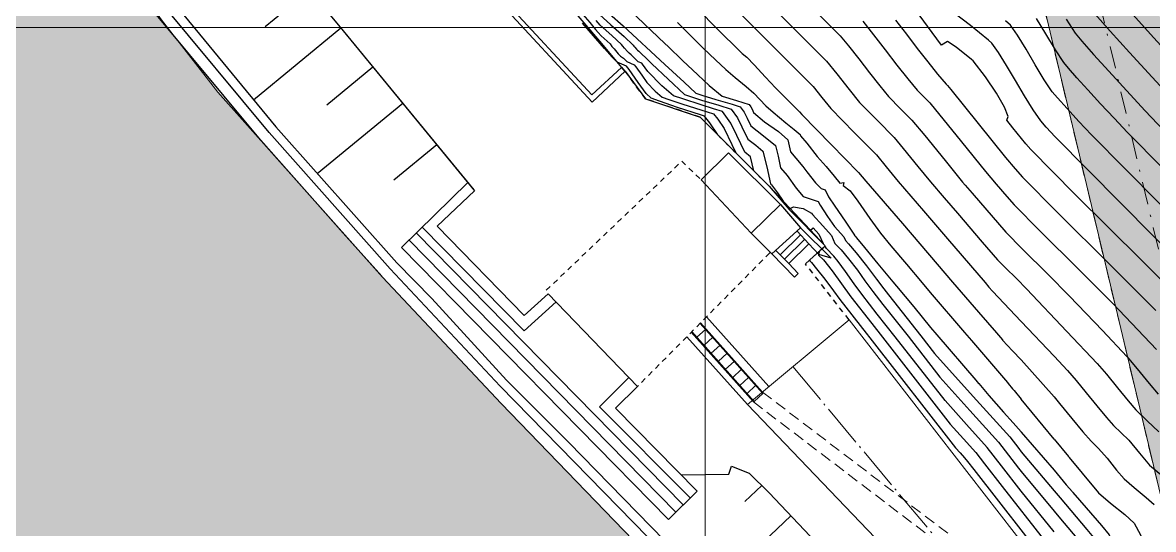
# Model space of a CAD drawing. Extents: x 61466 to 63015, y 108404 to 110397.
# Drawn here: x 62839.5 to 62902.7, y 108571.9 to 108600.3 of the extents above; entities that cross this region are included whole.
import ezdxf

# ---------------------------------------------------------------- set-up
doc = ezdxf.new("R2010")
doc.units = 0
doc.header["$LTSCALE"] = 1.000015
doc.header["$MEASUREMENT"] = 0
for name, pattern in [('ACAD_ISO04W100', [30, 24, -3, 0, -3]), ('DOT', [0.55, 0.3, -0.25]), ('NASCOSTA', [9.525, 6.35, -3.175]), ('TRATTEGGIATA', [0.75, 0.5, -0.25]), ('TRATTOPUNTO2', [0.5, 0.25, -0.125, 0, -0.125])]:
    doc.linetypes.add(name, pattern=pattern)
for name, color, linetype in [('Bâti', 7, 'Continuous'), ('CANALISATION', 2, 'Continuous'), ('colore lago', 131, 'Continuous'), ('coordinate', 2, 'Continuous'), ('curve livello 5m', 7, 'Continuous'), ('LIN010TR', 2, 'NASCOSTA'), ('LIN018TR', 6, 'NASCOSTA'), ('LIN025CO', 7, 'Continuous'), ('pendenze', 2, 'Continuous'), ('Per+Mod Surf', 7, 'Continuous'), ('SCALE', 2, 'Continuous'), ('sezioni', 7, 'Continuous'), ('TalusHautBas', 7, 'Continuous'), ('TRATTCOLO-30', 253, 'Continuous'), ('TRATTCOLO-32', 255, 'Continuous')]:
    doc.layers.add(name, color=color, linetype=linetype)
doc.layers.add('Colori bordi', color=5, linetype='Continuous', plot=False)
doc.layers.add('no_plot', color=5, linetype='Continuous', plot=False)

# ---------------------------------------------------------------- blocks, each defined once
blk = doc.blocks.new('CONTORNO')
at = {"layer": 'Colori bordi', "lineweight": 0, "ltscale": 2, "flags": 128}
blk.add_lwpolyline([(-22.578, 81.44), (16.586, -82.868), (15.866, -82.007), (19.27, -96.287), (18.407, -96.98), (19.153, -100.108)], dxfattribs=at)

msp = doc.modelspace()

# ---------------------------------------------------------------- hatches: boundary and pattern name
at = {"layer": 'colore lago', "linetype": 'Continuous', "lineweight": 0}
msp.add_hatch(color=256, dxfattribs=at).paths.add_polyline_path([(62975.581, 108426.777), (62972.563, 108437.007), (62972.159, 108444.651), (62973.022, 108452.699), (62971.274, 108459.606), (62964.726, 108468.431), (62958.063, 108473.862), (62955.276, 108478.063), (62951.179, 108483.362), (62944.971, 108489.509), (62942.828, 108489.283), (62941.256, 108490.987), (62941.518, 108495.246), (62932.519, 108507.641), (62923.949, 108519.444), (62921.068, 108518.757), (62913.169, 108525.16), (62912.424, 108528.288), (62899.063, 108544.28), (62899.187, 108544.381), (62898.973, 108544.63), (62894.248, 108550.14), (62888.989, 108555.669), (62879.9, 108564.908), (62873.641, 108571.355), (62866.263, 108578.993), (62859.634, 108586.051), (62850.425, 108596.383), (62847.28, 108600.43), (62836.245, 108615.912), (62830.549, 108625.049), (62830.097, 108624.768), (62825.256, 108621.762), (62819.938, 108618.46), (62807.248, 108610.581), (62813.286, 108600.92), (62827.781, 108577.726), (62825.357, 108576.2), (62827.221, 108573.013), (62828.208, 108570.997), (62829.848, 108566.645), (62831.445, 108562.376), (62833.184, 108558.228), (62835.862, 108552.888), (62838.858, 108547.807), (62842.822, 108541.54), (62845.343, 108537.481), (62846.651, 108535.375), (62851.47, 108527.74), (62855.067, 108522.066), (62856.583, 108522.33), (62859.665, 108520.483), (62862.875, 108517.103), (62862.914, 108508.375), (62870.198, 108497.745), (62875.993, 108490.271), (62885.568, 108478.106), (62896.673, 108462.331), (62896.556, 108461.981), (62904.818, 108449.843), (62914.53, 108436.011), (62924.555, 108418.536), (62932.466, 108403.974), (62983.134, 108403.974), (62981.291, 108410.285), (62977.169, 108421.578)])
at = {"layer": 'TRATTCOLO-30', "linetype": 'Continuous', "lineweight": 0}
h = msp.add_hatch(color=256, dxfattribs=at)
h.dxf.hatch_style = 1
h.paths.add_polyline_path([(62897.013, 108625.982), (62894.017, 108625.268), (62906.525, 108572.792), (62909.521, 108573.506)])
h.paths.add_polyline_path([(62894.017, 108625.268), (62891.021, 108624.553), (62903.529, 108572.077), (62906.525, 108572.792)])
h.paths.add_polyline_path([(62882.113, 108675.211), (62879.117, 108674.497), (62891.021, 108624.553), (62894.017, 108625.268)])
h.paths.add_polyline_path([(62885.109, 108675.925), (62882.113, 108675.211), (62894.017, 108625.268), (62897.013, 108625.982)])

# ---------------------------------------------------------------- linework, layer by layer
at = {"layer": 'Bâti', "linetype": 'Continuous'}
for p, q in [((62871.347, 108595.818), (62855.248, 108613.222)), ((62863.576, 108604.601), (62871.323, 108596.226)), ((62847.752, 108601.653), (62853.67, 108594.446)), ((62852.816, 108593.724), (62846.824, 108600.935)), ((62853.305, 108594.131), (62847.331, 108601.319)), ((62872.987, 108597.765), (62871.323, 108596.226)), ((62872.987, 108597.765), (62873, 108597.776)), ((62873.187, 108597.556), (62873, 108597.776)), ((62873.187, 108597.556), (62871.347, 108595.818)), ((62860.07, 108586.516), (62853.305, 108594.131)), ((62853.67, 108594.446), (62860.427, 108586.841)), ((62857.445, 108588.513), (62852.83, 108593.709)), ((62877.444, 108591.481), (62878.966, 108592.991)), ((62878.966, 108592.991), (62881.872, 108590.102)), ((62880.226, 108588.504), (62877.444, 108591.481)), ((62862.682, 108588.904), (62864.78, 108590.869)), ((62864.401, 108591.331), (62864.78, 108590.869)), ((62881.872, 108590.102), (62880.226, 108588.504)), ((62881.872, 108590.102), (62882.999, 108588.799)), ((62862.682, 108588.904), (62867.545, 108583.902)), ((62859.595, 108586.094), (62857.445, 108588.513)), ((62876.438, 108573.313), (62861.528, 108588.513)), ((62867.543, 108583.039), (62861.857, 108588.836)), ((62881.383, 108587.341), (62880.226, 108588.504)), ((62883.459, 108587.901), (62882.806, 108588.625)), ((62882.999, 108588.799), (62884.697, 108587.098)), ((62875.612, 108572.503), (62860.702, 108587.703)), ((62876.031, 108572.914), (62861.121, 108588.114)), ((62883.459, 108587.901), (62884.021, 108587.304)), ((62882.65, 108586.044), (62881.383, 108587.341)), ((62882.33, 108586.801), (62881.607, 108587.544)), ((62884.697, 108587.098), (62884.021, 108587.304)), ((62866.213, 108579.955), (62860.07, 108586.516)), ((62860.427, 108586.841), (62862.387, 108584.858)), ((62882.33, 108586.801), (62882.864, 108586.254)), ((62866.263, 108578.993), (62859.634, 108586.051)), ((62882.65, 108586.044), (62882.864, 108586.254)), ((62867.545, 108583.902), (62868.894, 108585.122)), ((62868.894, 108585.122), (62873.874, 108579.926)), ((62862.387, 108584.858), (62866.564, 108580.288)), ((62867.543, 108583.039), (62869.336, 108584.661)), ((62877.737, 108583.829), (62881.228, 108579.93)), ((62876.639, 108582.719), (62880.031, 108578.929)), ((62866.564, 108580.288), (62870.024, 108576.818)), ((62873.39, 108580.432), (62871.765, 108578.797)), ((62875.295, 108570.66), (62866.213, 108579.955)), ((62873.874, 108579.926), (62872.653, 108578.725)), ((62873.641, 108571.355), (62866.263, 108578.993)), ((62871.765, 108578.797), (62876.836, 108573.703)), ((62872.653, 108578.725), (62877.221, 108574.081)), ((62870.024, 108576.818), (62887.295, 108559.171)), ((62877.221, 108574.081), (62875.612, 108572.503))]:
    msp.add_line(p, q, dxfattribs=at)
at = {"layer": 'Bâti', "linetype": 'DOT'}
for p, q in [((62868.788, 108585.317), (62876.357, 108592.527)), ((62876.357, 108592.527), (62877.444, 108591.481)), ((62881.269, 108587.397), (62876.639, 108582.719)), ((62876.639, 108582.719), (62873.874, 108579.926))]:
    msp.add_line(p, q, dxfattribs=at)
at = {"layer": 'CANALISATION', "linetype": 'Continuous', "lineweight": 0}
for p, q in [((62876.885, 108582.968), (62880.357, 108579.077)), ((62877.204, 108582.685), (62877.68, 108583.122)), ((62877.604, 108582.238), (62878.079, 108582.675)), ((62878.003, 108581.79), (62878.479, 108582.227)), ((62878.403, 108581.342), (62878.878, 108581.779)), ((62878.802, 108580.895), (62879.278, 108581.332)), ((62879.202, 108580.447), (62879.677, 108580.884)), ((62879.602, 108579.999), (62880.077, 108580.436)), ((62880.001, 108579.551), (62880.477, 108579.988)), ((62880.401, 108579.104), (62880.876, 108579.541))]:
    msp.add_line(p, q, dxfattribs=at)
at = {"layer": 'CANALISATION', "linetype": 'Continuous', "lineweight": 0, "flags": 128}
for points in [[(62880.876, 108579.541), (62877.375, 108583.463)], [(62880.866, 108579.627), (62877.411, 108583.499)], [(62880.401, 108579.104), (62876.92, 108583.004)]]:
    msp.add_lwpolyline(points, dxfattribs=at)
at = {"layer": 'Colori bordi', "linetype": 'Continuous', "lineweight": 0, "flags": 128}
msp.add_lwpolyline([(62913.169, 108525.16), (62912.424, 108528.288), (62899.063, 108544.28), (62899.187, 108544.381), (62898.973, 108544.63), (62894.248, 108550.14), (62888.989, 108555.669), (62879.9, 108564.908), (62873.641, 108571.355), (62866.263, 108578.993), (62859.634, 108586.051), (62850.425, 108596.383), (62847.28, 108600.43), (62836.245, 108615.912)], dxfattribs=at)
at = {"layer": 'coordinate', "linetype": 'Continuous', "lineweight": 0}
for p, q in [((62877.666, 108778.484), (62877.666, 108403.974)), ((62727.666, 108600), (62875.41, 108600)), ((62875.41, 108600), (63014.666, 108600))]:
    msp.add_line(p, q, dxfattribs=at)
at = {"layer": 'curve livello 5m', "color": 2}
for p, q in [((62895.329, 108583.56), (62897.158, 108581.629)), ((62895.329, 108575.186), (62897.158, 108572.96))]:
    msp.add_line(p, q, dxfattribs=at)
at = {"layer": 'curve livello 5m', "color": 2, "flags": 128}
for points in [[(62875.41, 108604.79), (62875.891, 108604.4), (62876.475, 108603.925), (62876.475, 108603.925), (62880.972, 108599.413), (62883.695, 108596.702), (62884.183, 108596.091), (62884.679, 108595.468), (62884.679, 108595.468), (62885.994, 108594.13), (62887.228, 108592.875), (62887.768, 108592.218), (62888.44, 108591.398), (62888.44, 108591.398), (62889.854, 108589.755), (62891.197, 108588.195), (62893.309, 108585.738), (62893.52, 108585.492), (62893.716, 108585.265), (62895.329, 108583.56)], [(62905.261, 108583.769), (62902.06, 108586.978), (62898.314, 108590.689), (62895.854, 108593.176), (62895.574, 108593.502), (62894.851, 108594.384), (62894.517, 108594.813), (62894.591, 108595.021), (62894.395, 108595.539), (62893.942, 108596.327), (62893.323, 108597.24), (62892.631, 108598.133), (62892.631, 108598.133), (62892.552, 108598.205), (62891.679, 108598.893), (62891.209, 108599.21), (62890.87, 108599.014), (62887.586, 108603.49)], [(62871.762, 108600.732), (62872.387, 108600.156), (62873.129, 108599.499), (62873.637, 108599.02), (62873.681, 108598.961), (62873.731, 108598.902), (62873.83, 108598.785), (62873.886, 108598.728), (62873.956, 108598.68), (62874.507, 108598.138), (62874.687, 108597.973), (62876.517, 108596.26), (62877.459, 108595.944), (62878.436, 108595.65), (62879.124, 108595.438), (62879.471, 108594.958), (62879.717, 108594.447), (62880.045, 108593.766), (62880.488, 108593.415), (62880.893, 108593.083), (62881.106, 108592.208), (62881.319, 108591.268), (62881.367, 108591.211), (62881.701, 108590.759), (62882.022, 108590.298)], [(62899.462, 108600.743), (62900.291, 108599.8), (62901.379, 108598.592), (62902.638, 108597.216), (62903.98, 108595.769)], [(62882.414, 108589.882), (62882.603, 108589.97), (62883.131, 108589.875), (62883.607, 108589.629), (62883.607, 108589.629), (62883.613, 108589.617), (62883.662, 108589.544), (62884.231, 108588.919), (62884.718, 108588.373), (62884.718, 108588.373), (62884.912, 108587.936), (62885.266, 108587.565), (62885.664, 108587.076), (62886.167, 108586.429), (62886.167, 108586.429), (62886.591, 108585.842), (62887.028, 108585.237), (62887.028, 108585.237), (62887.59, 108584.518), (62888.998, 108582.746), (62890.778, 108580.463), (62892.457, 108578.596), (62894.051, 108576.824), (62895.178, 108575.38), (62895.329, 108575.186)], [(62897.158, 108581.629), (62897.908, 108580.837), (62898.384, 108580.279), (62898.959, 108579.578), (62899.552, 108578.849), (62900.084, 108578.204), (62900.473, 108577.757), (62900.473, 108577.757), (62900.902, 108577.349), (62901.332, 108576.94), (62901.332, 108576.94), (62901.935, 108576.215), (62902.497, 108575.545), (62902.497, 108575.545), (62903.242, 108574.921), (62903.874, 108574.377), (62903.874, 108574.377), (62904.279, 108573.592), (62904.743, 108572.662), (62904.743, 108572.662), (62905.861, 108571.125), (62907.438, 108568.987), (62907.912, 108568.404), (62908.129, 108568.145)], [(62897.158, 108572.96), (62897.42, 108572.648), (62899.231, 108570.509), (62899.342, 108570.367), (62899.938, 108569.678), (62900.642, 108568.884), (62900.667, 108568.855)]]:
    msp.add_lwpolyline(points, dxfattribs=at)
at = {"layer": 'LIN010TR', "linetype": 'TRATTOPUNTO2', "lineweight": 0, "ltscale": 5, "flags": 128}
msp.add_lwpolyline([(62882.811, 108672.281), (62912.602, 108547.295)], dxfattribs=at)
at = {"layer": 'LIN010TR', "lineweight": 0, "ltscale": 0.1, "flags": 128}
for points in [[(62880.866, 108579.627), (62893.561, 108569.944), (62910.612, 108549.535), (62912.535, 108547.234)], [(62880.357, 108579.077), (62893.042, 108569.402), (62910.612, 108548.372), (62912.535, 108546.071)]]:
    msp.add_lwpolyline(points, dxfattribs=at)
at = {"layer": 'LIN018TR', "linetype": 'ACAD_ISO04W100', "lineweight": 0, "ltscale": 0.1, "flags": 128}
msp.add_lwpolyline([(62882.563, 108581.044), (62909.605, 108548.677), (62912.535, 108545.169)], dxfattribs=at)
at = {"layer": 'LIN025CO', "linetype": 'TRATTEGGIATA', "lineweight": 0, "ltscale": 2}
msp.add_line((62867.316, 108724.004), (62910.758, 108541.745), dxfattribs=at)
at = {"layer": 'LIN025CO', "linetype": 'Continuous'}
for p, q in [((62873.161, 108597.559), (62873.187, 108597.556)), ((62873.187, 108597.556), (62874.333, 108596.004)), ((62874.333, 108596.004), (62877.384, 108594.988)), ((62877.384, 108594.988), (62878.335, 108594.029)), ((62878.335, 108594.029), (62881.234, 108591.134)), ((62881.234, 108591.134), (62882.358, 108589.828)), ((62882.358, 108589.828), (62884.376, 108587.8)), ((62884.376, 108587.8), (62883.267, 108586.787))]:
    msp.add_line(p, q, dxfattribs=at)
at = {"layer": 'no_plot'}
for p, q in [((62897.158, 108579.366), (62895.329, 108581.42)), ((62897.158, 108576.999), (62895.329, 108579.229)), ((62895.329, 108577.386), (62897.158, 108575.253)), ((62895.329, 108576.286), (62897.158, 108574.107)), ((62897.158, 108571.822), (62895.329, 108574.086))]:
    msp.add_line(p, q, dxfattribs=at)
at = {"layer": 'no_plot', "flags": 128}
for points in [[(62878.731, 108603.839), (62882.293, 108600.265), (62884.45, 108598.118), (62885.027, 108597.409), (62885.701, 108596.537), (62886.292, 108595.808), (62887.287, 108594.796), (62888.221, 108593.845), (62888.73, 108593.232), (62889.542, 108592.235), (62890.245, 108591.379), (62891.024, 108590.474), (62891.763, 108589.615), (62893.15, 108588.002), (62894.003, 108587.01), (62894.425, 108586.583), (62895.069, 108585.946), (62895.619, 108585.395), (62897.878, 108583.008), (62899.567, 108581.224), (62900.083, 108580.616), (62900.702, 108579.858), (62901.292, 108579.136), (62901.722, 108578.637), (62902.369, 108578.022), (62903.016, 108577.407)], [(62872.323, 108602.074), (62875.41, 108599.113)], [(62870.575, 108601.018), (62871.21, 108600.269), (62871.369, 108600.082), (62871.528, 108599.895), (62871.687, 108599.711), (62871.845, 108599.538), (62872.352, 108599.076), (62872.454, 108598.938), (62872.571, 108598.8), (62872.805, 108598.525), (62872.933, 108598.392), (62873.098, 108598.279), (62873.289, 108598.092), (62873.691, 108597.916), (62873.792, 108597.797), (62874.121, 108597.326), (62874.407, 108596.921), (62874.874, 108596.441), (62875.269, 108596.114), (62875.628, 108595.983), (62876.423, 108595.716), (62877.416, 108595.394), (62878.123, 108595.179), (62878.379, 108594.87), (62878.724, 108594.347), (62879.15, 108593.462), (62879.379, 108592.987)], [(62877.141, 108601.142), (62878.445, 108599.821), (62879.522, 108598.748), (62879.731, 108598.552), (62879.992, 108598.332), (62880.401, 108597.903), (62881.038, 108597.216), (62881.591, 108596.629), (62882.336, 108595.89), (62882.94, 108595.286), (62883.066, 108595.128), (62884.701, 108593.465), (62886.234, 108591.904), (62886.634, 108591.417), (62888.683, 108589.036), (62890.63, 108586.775), (62891.492, 108585.773), (62892.942, 108584.087), (62893.936, 108582.929), (62894.274, 108582.536), (62894.281, 108582.528), (62894.842, 108581.924), (62895.329, 108581.42)], [(62883.615, 108601.117), (62885.206, 108599.534), (62885.681, 108598.965), (62886.246, 108598.245), (62886.842, 108597.47), (62887.414, 108596.739), (62887.905, 108596.149), (62888.58, 108595.461), (62889.215, 108594.816), (62889.928, 108593.956), (62891.065, 108592.559), (62892.05, 108591.36), (62892.194, 108591.194), (62892.33, 108591.035), (62892.585, 108590.739), (62894.466, 108588.552), (62895.398, 108587.609), (62896.816, 108586.204), (62898.029, 108584.988), (62899.859, 108583.056), (62901.227, 108581.611), (62901.807, 108580.92), (62902.473, 108580.103), (62902.972, 108579.516)], [(62901.218, 108601.104), (62902.544, 108599.632), (62904.078, 108597.956)], [(62880.382, 108591.985), (62880.198, 108592.769), (62879.882, 108593.024), (62879.434, 108593.954), (62879.097, 108594.652), (62878.624, 108595.309), (62878.133, 108595.459), (62877.437, 108595.669), (62877.437, 108595.669), (62876.409, 108596.005), (62875.893, 108596.187), (62875.893, 108596.187), (62875.235, 108596.732), (62874.456, 108597.532), (62874.456, 108597.532), (62874.166, 108597.946), (62874.118, 108598.002), (62873.928, 108598.085), (62873.527, 108598.479), (62873.41, 108598.56), (62873.318, 108598.655), (62873.151, 108598.851), (62873.067, 108598.95), (62872.995, 108599.048), (62872.441, 108599.557), (62871.804, 108600.135), (62871.804, 108600.135), (62871.692, 108600.257), (62871.579, 108600.387)], [(62872.326, 108600.763), (62873.09, 108600.086), (62875.41, 108597.93)], [(62876.125, 108600.279), (62876.909, 108599.485), (62877.556, 108598.84), (62878.235, 108598.193), (62878.812, 108597.659), (62879.338, 108597.213), (62879.957, 108596.7), (62880.385, 108596.332), (62881.053, 108595.62), (62881.471, 108595.26), (62882.166, 108594.678), (62882.643, 108594.295), (62882.976, 108594.025), (62882.996, 108593.94), (62883.342, 108593.527), (62883.92, 108592.781), (62884.429, 108592.222), (62884.876, 108591.682), (62885.193, 108591.304), (62885.413, 108591.333), (62885.382, 108591.166), (62885.772, 108590.864), (62886.196, 108590.29), (62886.863, 108589.327), (62887.451, 108588.504), (62888.04, 108587.789), (62888.911, 108586.769), (62889.793, 108585.736), (62890.244, 108585.189), (62892.158, 108582.954), (62892.539, 108582.51), (62894.55, 108580.161), (62894.59, 108580.108), (62894.843, 108579.814), (62894.924, 108579.72), (62895.329, 108579.229)], [(62886.473, 108600.343), (62887.075, 108599.582), (62887.724, 108598.741), (62888.376, 108597.896), (62888.988, 108597.12), (62889.518, 108596.489), (62889.874, 108596.127), (62890.208, 108595.787), (62891.989, 108593.616), (62893.327, 108591.955), (62893.932, 108591.238), (62894.525, 108590.549), (62894.928, 108590.093), (62896.37, 108588.636), (62898.564, 108586.462), (62900.44, 108584.582), (62901.84, 108583.104), (62902.886, 108581.999)], [(62888.297, 108600.412), (62888.904, 108599.625), (62889.514, 108598.833), (62890.103, 108598.078), (62890.65, 108597.397), (62891.131, 108596.829), (62891.167, 108596.792), (62891.201, 108596.757), (62891.384, 108596.535), (62894.451, 108592.728), (62894.987, 108592.095), (62895.391, 108591.635), (62897.342, 108589.662), (62900.312, 108586.72), (62902.851, 108584.176)], [(62904.523, 108586.512), (62897.217, 108593.895), (62896.721, 108594.429), (62896.419, 108594.773), (62896.419, 108594.773), (62895.99, 108595.399), (62895.506, 108596.186), (62895, 108597.043), (62894.505, 108597.88), (62894.052, 108598.605), (62893.676, 108599.127), (62893.676, 108599.127), (62893.5, 108599.288), (62892.489, 108600.103), (62891.561, 108600.817)], [(62908.649, 108584.502), (62899.241, 108594.009), (62898.549, 108594.748), (62897.886, 108595.47), (62897.355, 108596.062), (62897.059, 108596.411), (62897.059, 108596.411), (62896.614, 108597.07), (62896.109, 108597.904), (62895.593, 108598.781), (62895.115, 108599.565), (62894.722, 108600.122), (62894.722, 108600.122), (62894.448, 108600.371)], [(62909.133, 108586.172), (62901.266, 108594.122), (62900.514, 108594.922), (62899.759, 108595.736), (62899.05, 108596.511), (62898.438, 108597.191), (62897.971, 108597.722), (62897.699, 108598.049), (62897.699, 108598.049), (62897.23, 108598.757), (62896.699, 108599.648), (62896.186, 108600.507)], [(62897.831, 108600.473), (62898.339, 108599.687), (62898.716, 108599.232), (62899.364, 108598.495), (62900.215, 108597.551), (62901.199, 108596.476), (62902.247, 108595.345), (62903.291, 108594.235)], [(62878.375, 108593.989), (62878.35, 108594.041), (62877.933, 108594.675), (62877.623, 108595.05), (62877.623, 108595.05), (62877.394, 108595.119), (62876.123, 108595.531), (62875.105, 108595.873), (62874.645, 108596.041), (62874.645, 108596.041), (62874.358, 108596.31), (62873.92, 108596.928), (62873.419, 108597.648), (62873.419, 108597.648), (62873.265, 108597.83), (62872.747, 108598.056), (62872.467, 108598.334), (62872.04, 108598.822), (62870.806, 108600.239)], [(62875.41, 108599.113), (62875.59, 108598.932), (62876.398, 108598.158), (62877.251, 108597.355), (62877.894, 108596.765), (62878.617, 108596.156), (62879.408, 108595.923), (62880.126, 108595.697), (62880.218, 108595.569), (62880.284, 108595.432), (62880.372, 108595.25), (62880.98, 108594.729), (62881.752, 108594.194), (62882.282, 108593.711), (62882.437, 108593.05), (62882.732, 108592.693), (62883.125, 108592.227), (62883.34, 108591.927), (62883.836, 108591.321), (62884.138, 108590.994), (62884.36, 108590.918), (62884.563, 108590.528), (62884.908, 108590.009), (62885.479, 108589.171), (62885.967, 108588.445), (62886.019, 108588.364), (62886.072, 108588.323), (62886.128, 108588.243), (62886.564, 108587.702), (62887.315, 108586.789), (62888.156, 108585.778), (62888.36, 108585.541), (62889.314, 108584.383), (62890.258, 108583.239), (62890.612, 108582.825), (62892.786, 108580.295), (62892.943, 108580.112), (62892.947, 108580.108), (62893.519, 108579.432), (62894.326, 108578.503), (62894.87, 108577.9), (62895.317, 108577.402), (62895.329, 108577.386)], [(62875.41, 108597.93), (62876.483, 108596.949), (62877.141, 108596.333), (62877.48, 108596.219), (62878.265, 108595.981), (62879.17, 108595.711), (62879.625, 108595.568), (62879.845, 108595.263), (62880.001, 108594.94), (62880.209, 108594.508), (62880.93, 108593.937), (62881.587, 108593.397), (62881.733, 108592.8), (62881.878, 108592.159), (62882.246, 108591.719), (62882.747, 108591.02), (62883.14, 108590.56), (62883.983, 108590.274), (62884.088, 108590.072), (62884.493, 108589.442), (62884.894, 108588.877), (62885.412, 108588.302), (62885.507, 108588.088), (62885.681, 108587.905), (62886.092, 108587.408), (62886.669, 108586.68), (62887.24, 108585.94), (62887.64, 108585.386), (62887.901, 108585.052), (62889.71, 108582.774), (62890.486, 108581.779), (62892.64, 108579.385), (62894.684, 108577.113), (62895.182, 108576.475), (62895.329, 108576.286)], [(62883.548, 108588.678), (62883.694, 108588.809), (62884.023, 108588.443), (62884.25, 108587.933)], [(62895.329, 108574.086), (62894.227, 108575.499), (62893.418, 108576.535), (62892.274, 108577.807), (62891.069, 108579.147), (62888.285, 108582.717), (62887.278, 108583.985), (62886.415, 108585.089), (62885.992, 108585.672), (62885.5, 108586.36), (62885.094, 108586.918), (62885.094, 108586.918), (62884.851, 108587.224), (62884.444, 108587.65), (62884.385, 108587.736), (62884.354, 108587.78)], [(62883.516, 108587.014), (62883.509, 108586.953), (62883.603, 108586.86), (62883.886, 108586.513), (62884.344, 108585.928), (62884.838, 108585.28), (62885.191, 108584.792), (62886.655, 108582.918), (62886.86, 108582.661), (62891.651, 108576.515), (62891.908, 108576.229), (62892.153, 108575.957), (62892.325, 108575.736), (62892.672, 108575.291), (62896.942, 108569.818)], [(62884.048, 108587.5), (62883.997, 108587.329), (62883.992, 108587.284), (62884.274, 108587.006), (62884.752, 108586.396), (62885.277, 108585.668), (62885.803, 108584.94), (62886.967, 108583.452), (62887.573, 108582.689), (62891.36, 108577.831), (62892.091, 108577.018), (62892.785, 108576.246), (62893.276, 108575.617), (62894.263, 108574.353), (62896.628, 108571.321)], [(62897.158, 108579.366), (62897.467, 108578.99), (62898.156, 108578.144), (62898.772, 108577.397), (62899.224, 108576.878), (62899.649, 108576.474), (62900.117, 108575.921), (62900.648, 108575.261), (62901.073, 108574.768), (62901.636, 108574.282), (62902.313, 108573.741), (62902.755, 108573.341)], [(62897.158, 108576.999), (62897.956, 108576.032), (62897.982, 108576.002), (62898.005, 108575.976), (62898.729, 108575.092), (62899.648, 108573.992), (62900.314, 108573.417), (62901.114, 108572.777), (62901.637, 108572.305), (62901.992, 108571.654), (62902.46, 108570.663), (62902.891, 108569.827)], [(62897.158, 108575.253), (62897.839, 108574.442), (62898.185, 108574.041), (62898.215, 108574.004), (62898.95, 108573.148), (62899.802, 108572.165), (62900.245, 108571.641), (62900.373, 108571.361), (62900.635, 108571.143), (62901.037, 108570.719), (62901.607, 108570.083), (62902.24, 108569.35), (62902.834, 108568.639)], [(62897.158, 108574.107), (62897.49, 108573.712), (62898.98, 108571.937), (62899.821, 108570.944), (62899.872, 108570.878), (62900.415, 108570.247), (62901.094, 108569.479), (62901.734, 108568.754), (62902.158, 108568.251), (62902.533, 108567.708), (62903.001, 108567.089)]]:
    msp.add_lwpolyline(points, dxfattribs=at)
at = {"layer": 'pendenze', "linetype": 'Continuous'}
for p, q in [((62855.569, 108602.084), (62853.07, 108600.028)), ((62857.306, 108599.956), (62852.417, 108595.935)), ((62859.096, 108597.778), (62856.515, 108595.655)), ((62860.765, 108595.75), (62855.987, 108591.82)), ((62862.672, 108593.432), (62860.275, 108591.46)), ((62860.702, 108587.703), (62864.401, 108591.331)), ((62880.826, 108574.404), (62879.881, 108573.507)), ((62882.455, 108572.716), (62878.091, 108568.575))]:
    msp.add_line(p, q, dxfattribs=at)
at = {"layer": 'Per+Mod Surf', "linetype": 'Continuous'}
for p, q in [((62865.739, 108606.318), (62871.876, 108599.096)), ((62871.876, 108599.096), (62872.987, 108597.765)), ((62872.987, 108597.765), (62873.161, 108597.559)), ((62873.161, 108597.559), (62873.187, 108597.556)), ((62873.187, 108597.556), (62874.333, 108596.004)), ((62874.333, 108596.004), (62877.384, 108594.988)), ((62877.384, 108594.988), (62878.335, 108594.029)), ((62878.335, 108594.029), (62881.234, 108591.134)), ((62881.234, 108591.134), (62884.376, 108587.8)), ((62884.376, 108587.8), (62883.267, 108586.787))]:
    msp.add_line(p, q, dxfattribs=at)
at = {"layer": 'SCALE', "linetype": 'Continuous'}
for p, q in [((62882.999, 108588.799), (62881.383, 108587.341)), ((62882.977, 108588.396), (62881.848, 108587.296)), ((62883.218, 108588.148), (62882.089, 108587.049)), ((62883.459, 108587.901), (62882.33, 108586.801))]:
    msp.add_line(p, q, dxfattribs=at)
at = {"layer": 'sezioni', "linetype": 'Continuous', "lineweight": 0, "flags": 128}
msp.add_lwpolyline([(62895.966, 108562.272), (62880.031, 108578.929), (62885.701, 108583.666), (62897.445, 108568.539), (62898.676, 108566.95)], dxfattribs=at)
at = {"layer": 'TalusHautBas', "linetype": 'Continuous'}
for p, q in [((62841.609, 108619.185), (62857.429, 108599.805)), ((62857.429, 108599.805), (62864.74, 108590.918)), ((62857.429, 108599.805), (62864.78, 108590.869)), ((62876.325, 108574.992), (62878.993, 108575.027)), ((62878.993, 108575.027), (62879.135, 108575.489)), ((62879.135, 108575.489), (62880.123, 108575.095)), ((62880.123, 108575.095), (62881.235, 108574.001)), ((62881.235, 108574.001), (62891.602, 108563.075))]:
    msp.add_line(p, q, dxfattribs=at)
at = {"layer": 'TalusHautBas', "linetype": 'DOT'}
for p, q in [((62874.333, 108596.004), (62873.187, 108597.556)), ((62877.384, 108594.988), (62874.333, 108596.004)), ((62877.384, 108594.988), (62878.335, 108594.029)), ((62878.335, 108594.029), (62881.234, 108591.134)), ((62881.234, 108591.134), (62882.358, 108589.828)), ((62882.358, 108589.828), (62884.376, 108587.8)), ((62883.267, 108586.787), (62884.376, 108587.8)), ((62885.701, 108583.666), (62883.267, 108586.787))]:
    msp.add_line(p, q, dxfattribs=at)

# ---------------------------------------------------------------- block references
at = {"layer": 'TRATTCOLO-32', "linetype": 'Continuous', "lineweight": 0}
msp.add_blockref('CONTORNO', (62894.017, 108625.268), dxfattribs=at)

doc.saveas('drawing.dxf')
